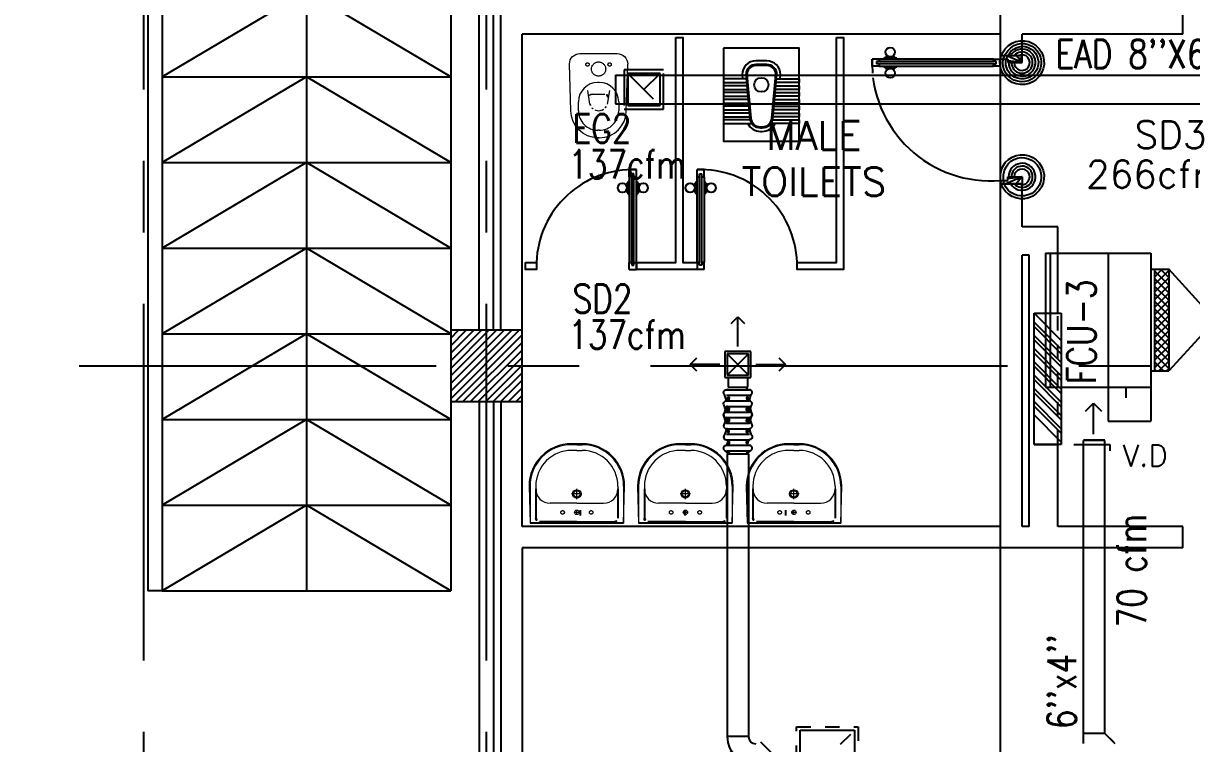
# Model space of a CAD drawing. Extents: x 417866230.2 to 417866327.8, y 43498045.5 to 43498135.4.
# Drawn here: x 417866238.55 to 417866246.73, y 43498067.66 to 43498072.7 of the extents above; entities that cross this region are included whole.
import ezdxf
from ezdxf.enums import TextEntityAlignment as Align

# ---------------------------------------------------------------- set-up
doc = ezdxf.new("R2010")
doc.units = 0
doc.header["$MEASUREMENT"] = 0
for name, pattern in [('CENTERX2', [4, 2.5, -0.5, 0.5, -0.5]), ('DASHED', [0.75, 0.5, -0.25]), ('HIDDEN', [0.375, 0.25, -0.125]), ('HIDDEN2', [0.1875, 0.125, -0.0625])]:
    doc.linetypes.add(name, pattern=pattern)
doc.layers.get('0').update_dxf_attribs({"linetype": 'CONTINUOUS'})
for name, color, linetype in [('A-JEERI', 9, 'CONTINUOUS'), ('AXES', 11, 'CENTERX2'), ('COL', 9, 'CONTINUOUS'), ('DOOR', 9, 'CONTINUOUS'), ('DUCT', 6, 'CONTINUOUS'), ('EXDUCT', 10, 'CONTINUOUS'), ('FCU', 6, 'CONTINUOUS'), ('FHC', 9, 'CONTINUOUS'), ('FIX', 9, 'CONTINUOUS'), ('Handrail', 9, 'CONTINUOUS'), ('HAT', 12, 'CONTINUOUS'), ('INSUL', 9, 'CONTINUOUS'), ('M-AC-FLEX', 3, 'CONTINUOUS'), ('M-EGU.', 2, 'CONTINUOUS'), ('PART', 9, 'CONTINUOUS'), ('Ramb', 9, 'CONTINUOUS'), ('RM-NAME', 9, 'CONTINUOUS'), ('SCD', 2, 'CONTINUOUS'), ('WALL', 4, 'CONTINUOUS')]:
    doc.layers.add(name, color=color, linetype=linetype)
doc.styles.add('ROMANS', font='ROMANS.shx', dxfattribs={"width": 0.6})

# ---------------------------------------------------------------- blocks, each defined once
blk = doc.blocks.new('RM1')
at = {"layer": 'RM-NAME', "style": 'ROMANS'}
for tag, p in [('ROOMNAME1', (0, 323.8095238059759)), ('ROOMNAME2', (0, 0))]:
    blk.add_attdef(tag, text='', height=200, dxfattribs=at).set_placement(p, align=Align.MIDDLE)
blk = doc.blocks.new('WC')
at = {"layer": 'FIX', "lineweight": 20}
for p, q in [((474.9999999413267, 140.8204326525447), (537.9999999286374, 140.8204326525447)), ((338.9999999767169, 4.820432680950034), (338.9999999767169, -4.817951826087665)), ((394.8190632528858, 75.68691823486006), (490.3663137183757, 60.12952448159922)), ((533.686589507095, 24.24526864886866), (539.5413532510865, 0.001240431301994249)), ((539.5413532510865, 0.001240431301994249), (533.686589507095, -24.24278778629377)), ((673.9999998932471, 4.820432681706734), (673.9999998932471, -4.817951825360069)), ((490.3663137183757, -60.12704361174838), (394.8190632528858, -75.6844373869535)), ((537.9999999286374, -140.8179517899407), (474.9999999413267, -140.8179517899407)), ((213.1572988978005, -203.8179517742828), (210.0000000034925, -203.8179517742828))]:
    blk.add_line(p, q, dxfattribs=at)
at = {"layer": 'FIX', "linetype": 'Continuous', "lineweight": 20}
blk.add_line((420.1086438769707, -47.34975640615448), (420.4314501879271, 44.6286713128502), dxfattribs=at)
at = {"layer": 'FIX', "lineweight": 20}
for points in [[(210.0000000031432, -203.8179517742828, -0.4142135623720295), (137.0000000270666, -130.8179517899407), (137.0000000270666, 0.001240427664015442), (137.0000000270666, 130.8204326531268, -0.4142135623805538), (210.0000000088476, 203.8204326368577)], [(726.999999880034, -4.820432680658996), (726.999999880034, 4.817951825360069, 0.414213562373095), (537.9999999286374, 193.8179517767567), (210.0000000029104, 203.8179517742537)], [(726.999999880034, 4.820432680658996), (726.999999880034, -4.817951825360069, -0.414213562373095), (537.9999999286374, -193.8179517767567), (210.0000000029104, -203.8179517742537)]]:
    blk.add_lwpolyline(points, format="xyb", dxfattribs=at)
at = {"layer": 'FIX', "linetype": 'HIDDEN', "lineweight": 20, "ltscale": 0.05}
for centre in [(213.1572988978005, 77.50124041197705), (213.1572988978005, -77.49875954940217)]:
    blk.add_circle(centre, 11.63803426258817, dxfattribs=at)
at = {"layer": 'FIX', "linetype": 'HIDDEN2', "lineweight": 20, "ltscale": 0.3}
blk.add_circle((245, 0), 49.81065704648448, dxfattribs=at)
at = {"layer": 'FIX', "lineweight": 20}
for centre, radius, start, end in [((474.9999999444699, 4.820432684820844), 135.999999967722, 90.00000000333506, 180.0000000016675), ((537.9999999254942, 4.820432684820844), 135.999999967722, 359.9999999983325, 90), ((464.3609761304106, -17.61048578153714), 81.97430560104621, 51.07583289591406, 71.50404722140216), ((473.0448338629212, -6.857746605353896), 68.15291692588886, 27.15318190886178, 51.07583290867439), ((474.9999999413267, -4.817951825360069), 135.9999999645952, 180, 270), ((464.360976150725, 17.61296664757538), 81.97430559098913, 288.495952764492, 308.9241670913256), ((473.0448338628048, 6.860227468045196), 68.15291692606822, 308.9241670913256, 332.8468180911382), ((537.9999999286374, -4.817951825360069), 135.9999999645952, 270, 0)]:
    blk.add_arc(centre, radius, start, end, dxfattribs=at)
at = {"layer": 'FIX', "linetype": 'Continuous', "lineweight": 20}
for centre, start, end in [((442.6786698182113, 45.53535193303833), 88.38785175708362, 182.3337855616429), ((442.355863507255, -45.58543171666679), 177.6662144383571, 271.6121482429164)]:
    blk.add_arc(centre, 22.26568775101992, start, end, dxfattribs=at)
blk = doc.blocks.new('*X73')
at = {"color": 0}
for p, q in [((24139.22208648513, 17881.32707298418), (24618.89501350094, 18361)), ((24139.22208648512, 17934.36008157317), (24565.86200491195, 18361)), ((24139.22208648512, 17987.39309016216), (24512.82899632296, 18361)), ((24139.22208648512, 18040.42609875114), (24459.79598773397, 18361)), ((24139.22208648511, 18093.45910734013), (24406.76297914498, 18361)), ((24139.22208648511, 18146.49211592912), (24353.72997055599, 18361)), ((24139.22208648511, 18199.52512451811), (24300.696961967, 18361)), ((24139.2220864851, 18252.5581331071), (24247.66395337801, 18361)), ((24139.2220864851, 18305.59114169608), (24194.63094478902, 18361)), ((24139.2220864851, 18358.62415028507), (24141.59793620003, 18361)), ((24171.92802208994, 17861), (24639.22208648504, 18328.29406439511)), ((24224.96103067893, 17861), (24639.22208648505, 18275.26105580612)), ((24277.99403926792, 17861), (24639.22208648505, 18222.22804721713)), ((24331.02704785691, 17861), (24639.22208648505, 18169.19503862814)), ((24384.0600564459, 17861), (24639.22208648506, 18116.16203003916)), ((24437.09306503489, 17861), (24639.22208648506, 18063.12902145017)), ((24490.12607362388, 17861), (24639.22208648506, 18010.09601286118)), ((24543.15908221287, 17861), (24639.22208648506, 17957.06300427219)), ((24596.19209080187, 17861), (24639.22208648507, 17904.0299956832))]:
    blk.add_line(p, q, dxfattribs=at)
blk = doc.blocks.new('AWC')
at = {"layer": 'FIX'}
for p, q in [((-725.6162790697417, 265.0000000000073), (-725.6162790697999, 66.17747778995545)), ((-700.0348837209167, 265.0000000000073), (-725.6162790697417, 265.0000000000073)), ((-700.0348837209167, 78.84546295033942), (-700.0348837209167, 265.0000000000073)), ((-677.6511627907166, 265.0000000000073), (-677.6511627907748, 82.06859082038864)), ((-652.0697674418334, 265.0000000000073), (-677.6511627907166, 265.0000000000073)), ((-652.0697674418334, 84.40181409872457), (-652.0697674418334, 265.0000000000073)), ((-629.6860465116333, 265.0000000000073), (-629.6860465116915, 86.44338446726397)), ((-604.1046511628083, 265.0000000000073), (-629.6860465116333, 265.0000000000073)), ((-604.1046511628083, 88.77660774560718), (-604.1046511628083, 265.0000000000073)), ((-581.72093023255, 265.0000000000073), (-581.72093023255, 90.81817811416113)), ((-556.139534883725, 265.0000000000073), (-581.72093023255, 265.0000000000073)), ((-556.139534883725, 93.1514013925007), (-556.139534883725, 265.0000000000073)), ((-533.7558139534667, 265.0000000000073), (-533.7558139535249, 95.19297176103646)), ((-508.1744186046417, 265.0000000000073), (-533.7558139534667, 265.0000000000073)), ((-508.1744186046417, 97.52619503938331), (-508.1744186046417, 265.0000000000073)), ((-485.7906976743834, 265.0000000000073), (-485.7906976743834, 99.56776540792998)), ((-460.2093023255584, 265.0000000000073), (-485.7906976743834, 265.0000000000073)), ((-460.2093023255002, 101.9009886862732), (-460.2093023255584, 265.0000000000073)), ((-437.8255813953583, 265.0000000000073), (-437.8255813953583, 103.9425590548126)), ((-412.2441860465333, 265.0000000000073), (-437.8255813953583, 265.0000000000073)), ((-412.2441860465915, 106.2757823331449), (-412.2441860465333, 265.0000000000073)), ((-381.765760192473, 108.707252274733), (-686.9633063786896, 81.21925051293147)), ((-384.0083392582019, 133.6064658995456), (-412.2441860465915, 131.0633687614354)), ((-824.7441860465333, 7.275957614183426e-12), (-824.7441860465333, 7.275957614183426e-12)), ((-780.1509966102894, 6.529275043420057), (-780.1509966102312, -6.529275043583766)), ((-755.1509966102894, 6.529275043532834), (-755.1509966102312, -6.529275043470989)), ((-748.1509966102894, 6.529275043532834), (-748.1509966102312, -6.529275043478265)), ((-311.6055928989663, -38.72093023254638), (-311.6055928989081, 38.7074355147015)), ((-286.6055928989663, -38.72093023256457), (-286.6055928989081, 38.70743551468331)), ((-725.6162790697417, -265), (-725.6162790697999, -66.17747778990815)), ((-700.0348837209167, -78.8454629503176), (-700.0348837209167, -265)), ((-686.9633063786314, -81.21925051292419), (-381.6055928989663, -108.7209302325464)), ((-677.6511627907166, -265), (-677.6511627907166, -82.06859082037045)), ((-652.0697674418916, -84.40181409872093), (-652.0697674418334, -265)), ((-629.6860465116333, -265), (-629.6860465116915, -86.44338446726397)), ((-604.1046511628083, -88.7766077455999), (-604.1046511628083, -265)), ((-581.72093023255, -265), (-581.72093023255, -90.8181781141393)), ((-556.1395348836668, -93.1514013924716), (-556.139534883725, -265)), ((-533.7558139534667, -265), (-533.7558139534667, -95.19297176102191)), ((-508.1744186046417, -97.52619503936148), (-508.1744186046417, -265)), ((-485.7906976743834, -265), (-485.7906976743834, -99.56776540791543)), ((-460.2093023255584, -101.9009886862514), (-460.2093023255584, -265)), ((-437.8255813953583, -265), (-437.8255813953583, -103.9425590547944)), ((-412.2441860464751, -106.275782333134), (-412.2441860465333, -265)), ((-412.2441860464169, -131.0626905817626), (-383.8481114860042, -133.62014930437)), ((-700.0348837209167, -265), (-725.6162790697417, -265)), ((-652.0697674418334, -265), (-677.6511627907166, -265)), ((-604.1046511628083, -265), (-629.6860465116333, -265)), ((-556.139534883725, -265), (-581.72093023255, -265)), ((-508.1744186046417, -265), (-533.7558139534667, -265)), ((-460.2093023255584, -265), (-485.7906976743834, -265)), ((-412.2441860465333, -265), (-437.8255813953583, -265))]:
    blk.add_line(p, q, dxfattribs=at)
at = {"layer": 'FIX', "color": 32}
for p, q in [((-381.1378380540991, 101.7354724597863), (-686.3353842403158, 74.24747069798468)), ((-318.6055928989663, -38.72093023254274), (-318.6055928989081, 38.70743551470514)), ((-686.3354011742631, -74.247469172813), (-380.977687694598, -101.7491488924352))]:
    blk.add_line(p, q, dxfattribs=at)
at = {"layer": 'FIX'}
blk.add_lwpolyline([(-198, 265.0000000000073), (-848, 265.0000000000073), (-848, -264.9999999999964), (-198, -264.9999999999927)], close=True, dxfattribs=at)
at = {"layer": 'FIX', "color": 32}
blk.add_circle((-453.8139534883667, 7.275957614183426e-12), 50, dxfattribs=at)
at = {"layer": 'FIX'}
for centre, radius, start, end in [((-680.1509966102894, 6.529275043532834), 100, 117.0425985800517, 180), ((-381.6055928989081, 38.7074355147015), 95, 0, 90.13109882868848), ((-381.6055928989081, 38.7074355147015), 70, 0, 90.13109882868848), ((-680.1509966102894, 6.529275043532834), 75, 95.21140401905954, 180), ((-680.1509966102312, -6.529275043525558), 100, 180, 242.9574014199484), ((-680.1509966102312, -6.529275043525558), 75, 180, 264.7885959809404), ((-381.6055928989663, -38.72093023254638), 95, 270, 0), ((-381.6055928989663, -38.72093023254638), 70, 270, 0)]:
    blk.add_arc(centre, radius, start, end, dxfattribs=at)
at = {"layer": 'FIX', "color": 32}
for centre, radius, start, end in [((-381.6055928989081, 38.7074355147015), 63, 0, 90.13109882868848), ((-680.1509966102894, 6.529275043532834), 68, 95.21140401905954, 180), ((-680.1509966102312, -6.529275043525558), 68, 180, 264.7885959809404), ((-381.6055928989663, -38.72093023254638), 63, 270, 0)]:
    blk.add_arc(centre, radius, start, end, dxfattribs=at)
blk = doc.blocks.new('COL50')
at = {"layer": 'COL'}
blk.add_lwpolyline([(-249.9999999999709, 250), (-249.9999999999418, -250), (250, -250), (249.9999999999709, 250)], close=True, dxfattribs=at)
blk = doc.blocks.new('LAV-003')
at = {"layer": 'FIX', "linetype": 'ByBlock'}
blk.add_line((-327.5, -25), (327.5, -25), dxfattribs=at)
at = {"layer": 'FIX', "linetype": 'Continuous', "lineweight": 20}
for p, q in [((-327.5, -285), (-327.5, -25)), ((327.5, -285), (327.5, -25)), ((0, -165), (-187.4999999999418, -165)), ((0, -165), (187.4999999999418, -165)), ((-287.5, -284.9999999999854), (-287.4999999999418, -264.9999999998545)), ((287.5, -284.9999999999854), (287.4999999999418, -264.9999999998545)), ((0, -535), (-37.5, -535)), ((0, -535), (37.5, -535)), ((0, -575), (-37.5, -575)), ((0, -575), (37.5, -575))]:
    blk.add_line(p, q, dxfattribs=at)
at = {"layer": 'FIX', "linetype": 'ByBlock', "ltscale": 0.3}
for p, q in [((-287.4999999999418, -264.999999999709), (-287.499999999709, -59.99999999749707)), ((-5.820766091346741e-11, -34.99999999755528), (-262.499999999709, -34.99999999752617)), ((5.820766091346741e-11, -34.99999999755528), (262.499999999709, -34.99999999752617)), ((287.4999999999418, -264.999999999709), (287.499999999709, -59.99999999749707))]:
    blk.add_line(p, q, dxfattribs=at)
at = {"layer": 'FIX', "lineweight": 20}
for p, q in [((-15.61226091062417, -100.9398738824166), (15.48742383631179, -100.9398738824166)), ((-2.491287887096405e-08, -85.39003150164353), (-2.491287887096405e-08, -116.4897162631896))]:
    blk.add_line(p, q, dxfattribs=at)
at = {"layer": 'FIX', "linetype": 'DASHED', "lineweight": 20, "ltscale": 0.04}
for p, q in [((-35.66062099515693, -230.4694115376333), (36.59944407042349, -230.4694115376333)), ((0, -193.8699674672098), (0, -266.1300325327902))]:
    blk.add_line(p, q, dxfattribs=at)
at = {"layer": 'FIX', "linetype": 'Continuous', "lineweight": 20}
blk.add_lwpolyline([(294.805849117809, -25.00000000005821), (-5.820766091346741e-11, -25), (-327.5, -25), (-334.5, -284.9999999999854, 0.414213562373095), (-37.5, -582), (0, -581.9999999982538), (37.5, -582, 0.414213562373095), (334.5, -285), (327.5, -25), (5.820766091346741e-11, -25)], format="xyb", dxfattribs=at)
at = {"layer": 'FIX', "linetype": 'HIDDEN', "lineweight": 20, "ltscale": 0.05}
for centre in [(-100, -100.9398738824166), (99.99999997508712, -100.9398738824166)]:
    blk.add_circle(centre, 12.43987389819046, dxfattribs=at)
at = {"layer": 'FIX', "lineweight": 20}
for centre, radius in [((-2.491287887096405e-08, -100.9398738824166), 15.54984237273808), ((0.4694115376332775, -230), 29.5), ((0.4694115376332775, -230), 22.5)]:
    blk.add_circle(centre, radius, dxfattribs=at)
at = {"layer": 'FIX', "linetype": 'ByBlock', "ltscale": 0.3}
for centre, start, end in [((-262.499999999709, -59.99999999752617), 90, 180), ((262.499999999709, -59.99999999752617), 0, 90)]:
    blk.add_arc(centre, 25, start, end, dxfattribs=at)
at = {"layer": 'FIX', "linetype": 'Continuous', "lineweight": 20}
for centre, radius, start, end in [((-187.4999999999418, -265), 100, 90, 180), ((187.4999999999418, -265), 100, 0, 90), ((-37.5, -285), 290, 180, 270), ((-37.5, -285), 250, 180, 270), ((37.5, -285), 290, 270, 0), ((37.5, -285), 250, 270, 0)]:
    blk.add_arc(centre, radius, start, end, dxfattribs=at)
blk = doc.blocks.new('DOOR90')
at = {"layer": 'DOOR', "color": 7, "linetype": 'ByBlock'}
for p, q in [((-150, 0), (0, 0)), ((-150, 0), (-150, -25)), ((0, -50), (-113.7099299924448, 0)), ((0, -50), (-40.1457343158545, 0)), ((0, -50), (0, 0)), ((-1000, -25), (-1050, -25)), ((-1050, -75), (-1050, -25)), ((-1050, -25), (-1050, -75)), ((-1000, -75), (-1050, -74.99999999947613)), ((-1000, -41.9999999999709), (-1020, -41.9999999999709)), ((-1020, -42), (-1020, -58)), ((-1000, -58), (-1020, -58)), ((-1000, -25), (-1000, -41.9999999999709)), ((-1000, -58), (-1000, -75)), ((-877.6424572214019, -17.79999999995925), (-967.6424572214019, -17.79999999995925)), ((-967.6424572214019, -25), (-967.6424572214019, -17.79999999995925)), ((-967.6424572214019, -75), (-967.6424572214019, -82.20000000004075)), ((-955.0424572214251, -8.799999999959255), (-890.2424572213786, -8.799999999959255)), ((-955.0424572214251, -17.79999999995925), (-955.0424572214251, -8.799999999959255)), ((-955.0424572214251, -17.79999999995925), (-890.2424572213786, -17.79999999995925)), ((-890.2424572213786, -17.79999999995925), (-890.2424572213786, -8.799999999959255)), ((-877.6424572214019, -25), (-877.6424572214019, -17.79999999995925)), ((-877.6424572214019, -75), (-877.6424572214019, -82.20000000004075)), ((-200, -25), (-150, -25)), ((-200, -42), (-200, -25)), ((-180, -42), (-200, -42)), ((-200, -58), (-180, -58)), ((-200, -75), (-200, -58)), ((-150, -75), (-200, -75)), ((-180, -58), (-180, -42)), ((-150, -25), (-100, -25)), ((-150, -75), (-150, -25)), ((-100, -25), (-100, -50)), ((0, -50), (-100, -36.64271395650576)), ((-100, -50), (0, -50)), ((-877.6424572214019, -82.20000000004075), (-967.6424572214019, -82.20000000004075)), ((-955.0424572214251, -82.20000000004075), (-890.2424572213786, -82.20000000004075)), ((-955.0424572214251, -82.20000000004075), (-955.0424572214251, -91.20000000004075)), ((-955.0424572214251, -91.20000000004075), (-890.2424572213786, -91.20000000004075)), ((-890.2424572213786, -82.20000000004075), (-890.2424572213786, -91.20000000004075)), ((-150, -875), (-100, -875)), ((-150, -900), (-150, -875)), ((0, -850), (-113.7099299924448, -900)), ((-100, -875), (-100, -850)), ((0, -850), (-100, -863.3572860434942)), ((-100, -850), (0, -850)), ((0, -850), (-40.1457343158545, -900)), ((0, -850), (0, -900)), ((-150, -900), (0, -900)), ((0, -900), (-150, -900))]:
    blk.add_line(p, q, dxfattribs=at)
at = {"layer": 'DOOR', "linetype": 'ByBlock'}
for p, q in [((-200, -25), (-1000, -25)), ((-200, -42), (-1000, -41.9999999999709)), ((-200, -58), (-1000, -58)), ((-1000, -75), (-200, -75))]:
    blk.add_line(p, q, dxfattribs=at)
at = {"layer": 'DOOR', "color": 7, "linetype": 'ByBlock'}
for centre in [(-922.6424572214019, 23.53094421501737), (-922.6424572214019, -123.5309442149592)]:
    blk.add_circle(centre, 32.39999999998526, dxfattribs=at)
for centre, radius, start, end in [((0, -50), 154.4019578127773, 161.1052885482714, 166.2857707768669), ((0, -50), 94.40195781277725, 148.0181880328085, 180), ((0, -50), 134.4019578127773, 158.159849394549, 169.2800236450682), ((0, -50), 114.4019578127773, 154.0838418822192, 167.37742587102), ((0, -50), 74.40195781277725, 137.7764264185456, 180), ((0, -50), 54.40195781277725, 113.2073828924446, 180), ((0, -50), 34.40195781277725, 90, 180), ((0, -50), 14.40195781277725, 90, 180), ((0, -850), 154.4019578127773, 193.7142292231331, 198.8947114517286), ((0, -850), 134.4019578127773, 190.7199763549318, 201.840150605451), ((0, -850), 94.40195781277725, 180, 211.9818119671915), ((0, -850), 74.40195781277725, 180, 222.2235735814543), ((0, -850), 54.40195781277725, 180, 246.7926171075554), ((0, -850), 34.40195781277725, 180, 270), ((0, -850), 14.40195781277725, 180, 270)]:
    blk.add_arc(centre, radius, start, end, dxfattribs=at)
at = {"layer": 'DOOR', "linetype": 'HIDDEN', "ltscale": 0.5}
blk.add_arc((-222.2222222220153, -49.99999999976717), 828.155208510499, 178.270116378131, 275.0030377036063, dxfattribs=at)
blk = doc.blocks.new('15RCD')
at = {"layer": 'M-EGU.', "linetype": 'HIDDEN'}
for p, q in [((-215.5, -215.5), (-215.5, 215.5)), ((-215.5, 215.5), (215.5, 215.5)), ((-190.5, -190.5), (190.5, 190.5)), ((215.5, 215.5), (215.5, -215.5)), ((215.5, -215.5), (-215.5, -215.5))]:
    blk.add_line(p, q, dxfattribs=at)
at = {"layer": 'M-EGU.'}
for p, q in [((-190.5, -190.5), (-190.5, 190.5)), ((-190.5, 190.5), (190.5, 190.5)), ((190.5, 190.5), (190.5, -190.5)), ((-468.7281883955002, 110.085429020226), (-362.6621712446213, 4.019411846995354)), ((-717.6654456853867, 4.019411846995354), (-880.3680452108383, 4.019411846995354)), ((-362.6621712446213, 4.019411846995354), (-598.2370687127113, 4.019411846995354)), ((-362.6621712446213, 4.019411846995354), (-468.7281883955002, -102.0466053336859)), ((190.5, -190.5), (-190.5, -190.5))]:
    blk.add_line(p, q, dxfattribs=at)
blk.add_lwpolyline([(-717.6654456853867, 4.019411846995354, -0.1324001419046424), (-700.9525933265686, 28.1516630128026, -0.15664048728736), (-677.8559874296188, 37.67430285364389, -0.7366118572675341), (-658.9274293780327, -9.531996622681618, 0.7742319307937748), (-638.0465269684792, -55.15178421139717, 0.2033489946306821), (-606.4340447187424, -34.56012412905693, 0.1938082075567039), (-598.2370687127113, 4.019411846995354)], format="xyb", dxfattribs=at)
blk = doc.blocks.new('*X118')
at = {"color": 0}
for p, q in [((23911.7016311791, -1650.208508714593), (23965.97302511345, -1595.937114780238)), ((23911.7016311791, -1597.1755001256), (23912.94001652446, -1595.937114780238)), ((23919.00603370244, -1695.937114780238), (24019.00603370244, -1595.937114780238)), ((24022.83373074547, -1695.937114780238), (23922.83373074547, -1595.937114780238)), ((23972.03904229144, -1695.937114780238), (24072.03904229143, -1595.937114780238)), ((24075.86673933447, -1695.937114780238), (23975.86673933446, -1595.937114780238)), ((24025.07205088043, -1695.937114780238), (24125.07205088042, -1595.937114780238)), ((24128.89974792346, -1695.937114780238), (24028.89974792345, -1595.937114780238)), ((24078.10505946942, -1695.937114780238), (24178.10505946941, -1595.937114780238)), ((24181.93275651245, -1695.937114780238), (24081.93275651244, -1595.937114780238)), ((24131.13806805841, -1695.937114780238), (24231.13806805841, -1595.937114780238)), ((24234.96576510144, -1695.937114780238), (24134.96576510143, -1595.937114780238)), ((24184.1710766474, -1695.937114780238), (24284.1710766474, -1595.937114780238)), ((24287.99877369043, -1695.937114780238), (24187.99877369043, -1595.937114780238)), ((24237.20408523639, -1695.937114780238), (24337.20408523639, -1595.937114780238)), ((24341.03178227942, -1695.937114780238), (24241.03178227942, -1595.937114780238)), ((24290.23709382538, -1695.937114780238), (24390.23709382538, -1595.937114780238)), ((24394.06479086841, -1695.937114780238), (24294.06479086841, -1595.937114780238)), ((24343.27010241437, -1695.937114780238), (24443.27010241437, -1595.937114780238)), ((24447.0977994574, -1695.937114780238), (24347.0977994574, -1595.937114780238)), ((24396.30311100336, -1695.937114780238), (24496.30311100336, -1595.937114780238)), ((24500.13080804639, -1695.937114780238), (24400.13080804639, -1595.937114780238)), ((24449.33611959235, -1695.937114780238), (24549.33611959235, -1595.937114780238)), ((24553.16381663538, -1695.937114780238), (24453.16381663538, -1595.937114780238)), ((24502.36912818134, -1695.937114780238), (24602.36912818134, -1595.937114780238)), ((24606.19682522438, -1695.937114780238), (24506.19682522438, -1595.937114780238)), ((24555.40213677034, -1695.937114780238), (24623.7016311791, -1627.637620371471)), ((24623.7016311791, -1660.408912145975), (24559.22983381337, -1595.937114780238)), ((24623.7016311791, -1607.375903556984), (24612.26284240236, -1595.937114780238)), ((23969.80072215648, -1695.937114780238), (23911.7016311791, -1637.838023802854)), ((23916.76771356749, -1695.937114780238), (23911.7016311791, -1690.871032391843)), ((24608.43514535933, -1695.937114780238), (24623.7016311791, -1680.670628960463))]:
    blk.add_line(p, q, dxfattribs=at)
blk = doc.blocks.new('WAP12')
at = {"color": 6}
for p, q in [((-558.8321195244789, 528.5100746229291), (381.1678804755211, 528.5100746229291)), ((-558.8321195244789, 528.5100746229291), (-558.8321195244789, -208.4899253770709)), ((381.1678804755211, 528.5100746229291), (381.1678804755211, -208.4899253770709)), ((-558.8321195244789, 91.5100746229291), (381.1678804755211, 91.5100746229291)), ((-558.8321195244789, -208.4899253770709), (381.1678804755211, -208.4899253770709))]:
    blk.add_line(p, q, dxfattribs=at)
at = {"color": 3}
for p, q in [((-558.8321195244789, 496.5100746229291), (381.1678804755211, 496.5100746229291)), ((381.1678804755211, 91.5100746229291), (619.1678804755211, 91.5100746229291)), ((619.1678804755211, 91.5100746229291), (619.1678804755211, -208.4899253770709)), ((381.1678804755211, -33.50728759169579), (454.5168094038963, -33.50728759169579)), ((-444.8321195244789, -208.4899253770709), (-444.8321195244789, -333.4899253770709)), ((-444.8321195244789, -233.4899253770709), (267.1678804755211, -233.4899253770709)), ((267.1678804755211, -208.4899253770709), (267.1678804755211, -333.4899253770709)), ((381.1678804755211, -208.4899253770709), (619.1678804755211, -208.4899253770709)), ((-444.8321195244789, -333.4899253770709), (267.1678804755211, -333.4899253770709))]:
    blk.add_line(p, q, dxfattribs=at)
at = {"color": 11}
blk.add_blockref('*X118', (-24356.53375071287, 1362.44718940556), dxfattribs=at)

msp = doc.modelspace()

# ---------------------------------------------------------------- hatches: boundary and pattern name
at = {"layer": 'FHC', "linetype": 'ByBlock', "ltscale": 0.3}
h = msp.add_hatch(dxfattribs=at)
h.set_pattern_fill('ANSI32', color=256, scale=175, angle=-90.00000000000001, style=0)
h.set_pattern_definition([(315, (417866214.5808582, 43498302.86687034), (0.04640388201837189, 0.04640388201837187), []), (315, (417866214.5808582, 43498302.83593442), (0.04640388201837189, 0.04640388201837187), [])])
h.paths.add_polyline_path([(417866245.6318632, 43498069.75069056), (417866245.8218632, 43498069.75069056), (417866245.8218632, 43498070.67069055), (417866245.6318632, 43498070.67069055)])
h.paths.add_polyline_path([(417866245.2107396, 43498070.88329916), (417866245.6315728, 43498070.88329916), (417866245.6315728, 43498070.62079917), (417866245.2107396, 43498070.62079917)], flags=9)

# ---------------------------------------------------------------- linework, layer by layer
at = {"layer": 'AXES'}
for p, q in [((417866239.3968632, 43498056.23778734), (417866239.3968632, 43498134.71525928)), ((417866241.7968633, 43498056.23778734), (417866241.7968633, 43498134.71525928)), ((417866245.3968632, 43498063.10208099), (417866245.3968632, 43498121.92208099)), ((417866230.9454184, 43498070.30208098), (417866300.0368633, 43498070.30208098))]:
    msp.add_line(p, q, dxfattribs=at)
at = {"layer": 'DOOR', "linetype": 'ByBlock'}
for p, q in [((417866242.7968626, 43498071.62708114), (417866242.7968626, 43498071.67708115)), ((417866242.7968626, 43498071.67708115), (417866242.8468626, 43498071.67708115)), ((417866242.8468626, 43498071.67708115), (417866242.7968626, 43498071.67708115)), ((417866242.7968626, 43498071.62708114), (417866242.7968626, 43498071.02708114)), ((417866242.8138626, 43498071.62708114), (417866242.7968626, 43498071.62708114)), ((417866242.8138626, 43498071.62708114), (417866242.8138626, 43498071.64708114)), ((417866242.8298626, 43498071.64708114), (417866242.8138626, 43498071.64708114)), ((417866242.8138626, 43498071.02708114), (417866242.8138626, 43498071.62708114)), ((417866242.8298626, 43498071.62708114), (417866242.8298626, 43498071.64708114)), ((417866242.8298626, 43498071.02708114), (417866242.8298626, 43498071.62708114)), ((417866242.8468626, 43498071.62708114), (417866242.8298626, 43498071.62708114)), ((417866242.8468626, 43498071.62708114), (417866242.8468626, 43498071.67708115)), ((417866242.8468626, 43498071.02708114), (417866242.8468626, 43498071.62708114)), ((417866243.2718629, 43498071.62708114), (417866243.2718629, 43498071.67708115)), ((417866243.3218629, 43498071.67708115), (417866243.2718629, 43498071.67708115)), ((417866243.2718629, 43498071.67708115), (417866243.3218629, 43498071.67708115)), ((417866243.2718629, 43498071.02708114), (417866243.2718629, 43498071.62708114)), ((417866243.2718629, 43498071.62708114), (417866243.2888629, 43498071.62708114)), ((417866243.2888629, 43498071.62708114), (417866243.2888629, 43498071.64708114)), ((417866243.2888629, 43498071.64708114), (417866243.3048629, 43498071.64708114)), ((417866243.2888629, 43498071.02708114), (417866243.2888629, 43498071.62708114)), ((417866243.3048629, 43498071.62708114), (417866243.3048629, 43498071.64708114)), ((417866243.3048629, 43498071.02708114), (417866243.3048629, 43498071.62708114)), ((417866243.3048629, 43498071.62708114), (417866243.3218629, 43498071.62708114)), ((417866243.3218629, 43498071.62708114), (417866243.3218629, 43498071.67708115)), ((417866243.3218629, 43498071.62708114), (417866243.3218629, 43498071.02708114)), ((417866242.7806626, 43498071.5821236), (417866242.7806626, 43498071.5173236)), ((417866242.7896626, 43498071.5821236), (417866242.7806626, 43498071.5821236)), ((417866242.7896626, 43498071.5047236), (417866242.7896626, 43498071.5947236)), ((417866242.7968626, 43498071.5947236), (417866242.7896626, 43498071.5947236)), ((417866242.7896626, 43498071.5821236), (417866242.7896626, 43498071.5173236)), ((417866242.8468626, 43498071.5947236), (417866242.8540626, 43498071.5947236)), ((417866242.8540626, 43498071.5047236), (417866242.8540626, 43498071.5947236)), ((417866242.8540626, 43498071.5821236), (417866242.8540626, 43498071.5173236)), ((417866242.8540626, 43498071.5821236), (417866242.8630626, 43498071.5821236)), ((417866242.8630626, 43498071.5821236), (417866242.8630626, 43498071.5173236)), ((417866243.2556629, 43498071.5821236), (417866243.2556629, 43498071.5173236)), ((417866243.2646629, 43498071.5821236), (417866243.2556629, 43498071.5821236)), ((417866243.2646629, 43498071.5047236), (417866243.2646629, 43498071.5947236)), ((417866243.2718629, 43498071.5947236), (417866243.2646629, 43498071.5947236)), ((417866243.2646629, 43498071.5821236), (417866243.2646629, 43498071.5173236)), ((417866243.3218629, 43498071.5947236), (417866243.3290629, 43498071.5947236)), ((417866243.3290629, 43498071.5047236), (417866243.3290629, 43498071.5947236)), ((417866243.3290629, 43498071.5821236), (417866243.3290629, 43498071.5173236)), ((417866243.3290629, 43498071.5821236), (417866243.3380629, 43498071.5821236)), ((417866243.3380629, 43498071.5821236), (417866243.3380629, 43498071.5173236)), ((417866242.7896626, 43498071.5173236), (417866242.7806626, 43498071.5173236)), ((417866242.7968626, 43498071.5047236), (417866242.7896626, 43498071.5047236)), ((417866242.8468626, 43498071.5047236), (417866242.8540626, 43498071.5047236)), ((417866242.8540626, 43498071.5173236), (417866242.8630626, 43498071.5173236)), ((417866243.2646629, 43498071.5173236), (417866243.2556629, 43498071.5173236)), ((417866243.2718629, 43498071.5047236), (417866243.2646629, 43498071.5047236)), ((417866243.3218629, 43498071.5047236), (417866243.3290629, 43498071.5047236)), ((417866243.3290629, 43498071.5173236), (417866243.3380629, 43498071.5173236)), ((417866242.7968626, 43498070.97708114), (417866242.7968626, 43498071.02708114)), ((417866242.7968626, 43498071.02708114), (417866242.8138626, 43498071.02708114)), ((417866242.7968626, 43498070.97708114), (417866242.8468626, 43498070.97708114)), ((417866242.8138626, 43498071.02708114), (417866242.8138626, 43498071.00708114)), ((417866242.8138626, 43498071.00708114), (417866242.8298626, 43498071.00708114)), ((417866242.8298626, 43498071.00708114), (417866242.8298626, 43498071.02708114)), ((417866242.8298626, 43498071.02708114), (417866242.8468626, 43498071.02708114)), ((417866242.8468626, 43498071.02708114), (417866242.8468626, 43498070.97708114)), ((417866243.2718629, 43498071.02708114), (417866243.2718629, 43498070.97708114)), ((417866243.2888629, 43498071.02708114), (417866243.2718629, 43498071.02708114)), ((417866243.3218629, 43498070.97708114), (417866243.2718629, 43498070.97708114)), ((417866243.2888629, 43498071.00708114), (417866243.2888629, 43498071.02708114)), ((417866243.3048629, 43498071.00708114), (417866243.2888629, 43498071.00708114)), ((417866243.3048629, 43498071.02708114), (417866243.3048629, 43498071.00708114)), ((417866243.3218629, 43498071.02708114), (417866243.3048629, 43498071.02708114)), ((417866243.3218629, 43498070.97708114), (417866243.3218629, 43498071.02708114))]:
    msp.add_line(p, q, dxfattribs=at)
for centre in [(417866242.7483317, 43498071.5497236), (417866242.8953936, 43498071.5497236), (417866243.223332, 43498071.5497236), (417866243.3703939, 43498071.5497236)]:
    msp.add_circle(centre, 0.03239999999998526, dxfattribs=at)
at = {"layer": 'DOOR', "linetype": 'HIDDEN', "ltscale": 0.5}
for centre, start, end in [((417866242.8218626, 43498071.00208114), 87.87890360281395, 177.8789036028448), ((417866243.296863, 43498071.00208114), 2.121096397155197, 92.12109639718605)]:
    msp.add_arc(centre, 0.6754628043053148, start, end, dxfattribs=at)
at = {"layer": 'DUCT'}
for p, q in [((417866246.8072264, 43498070.72293153), (417866246.5739245, 43498070.97893153)), ((417866246.8072264, 43498070.52293153), (417866246.5739245, 43498070.26693153)), ((417866245.9095953, 43498069.75069192), (417866246.1609651, 43498069.75069192)), ((417866246.1275781, 43498069.78196762), (417866245.9775781, 43498069.78196762)), ((417866246.1275781, 43498069.78196762), (417866245.9775781, 43498069.78196762)), ((417866246.1275781, 43498069.77853735), (417866245.9775781, 43498069.77853735)), ((417866246.1275781, 43498069.77853735), (417866245.9775781, 43498069.77853735)), ((417866245.9775781, 43498067.65661467), (417866245.9775781, 43498069.77853735)), ((417866246.1275781, 43498067.72732917), (417866246.1275781, 43498069.77853735)), ((417866246.1609651, 43498069.75069192), (417866246.1609651, 43498069.70721006)), ((417866243.4821977, 43498069.68576268), (417866243.4821977, 43498067.70491513)), ((417866243.4821977, 43498069.68576268), (417866243.6321977, 43498069.68576268)), ((417866243.6321977, 43498069.68576268), (417866243.6321977, 43498067.70491513)), ((417866243.6321977, 43498067.70491513), (417866243.4821977, 43498067.70491513)), ((417866246.1275781, 43498067.72732917), (417866245.9775781, 43498067.72732917)), ((417866246.1894911, 43498067.66548186), (417866246.1275781, 43498067.72732917)), ((417866246.2000691, 43498067.65491513), (417866246.1275781, 43498067.72732917))]:
    msp.add_line(p, q, dxfattribs=at)
for radius in [0.2, 0.05]:
    msp.add_arc((417866243.6821977, 43498067.70491513), radius, 180, 270, dxfattribs=at)
at = {"layer": 'EXDUCT', "linetype": 'Continuous'}
for p, q in [((417866242.7011782, 43498072.33849602), (417866266.0632904, 43498072.33849602)), ((417866242.7011782, 43498072.33849602), (417866242.7011782, 43498072.13849603)), ((417866242.8995511, 43498072.23849602), (417866243.0120511, 43498072.35099602)), ((417866242.7011782, 43498072.13849603), (417866266.0632904, 43498072.13849603))]:
    msp.add_line(p, q, dxfattribs=at)
at = {"layer": 'FHC', "linetype": 'ByBlock', "ltscale": 0.3}
for p, q in [((417866245.6318632, 43498069.75069056), (417866245.6318632, 43498070.67069055)), ((417866245.6318632, 43498070.67069055), (417866245.8218632, 43498070.67069055)), ((417866245.8218632, 43498070.67069055), (417866245.8218632, 43498069.75069056)), ((417866245.8218632, 43498069.75069056), (417866245.6318632, 43498069.75069056))]:
    msp.add_line(p, q, dxfattribs=at)
at = {"layer": 'FHC', "linetype": 'HIDDEN', "ltscale": 0.25}
msp.add_line((417866245.7968633, 43498069.75087635), (417866245.7968633, 43498070.67050476), dxfattribs=at)
at = {"layer": 'FIX'}
for p, q in [((417866242.4556082, 43498069.2551707), (417866242.4556082, 43498069.29105496)), ((417866243.1871278, 43498069.2551707), (417866243.1871278, 43498069.29105496)), ((417866243.8935598, 43498069.2551707), (417866243.8935598, 43498069.29105496))]:
    msp.add_line(p, q, dxfattribs=at)
at = {"layer": 'FIX', "linetype": 'Continuous'}
for points in [[(417866242.3907578, 43498069.26296323, 0), (417866242.3946339, 43498069.27006173, 0), (417866242.3940569, 43498069.27812893, 0), (417866242.3892101, 43498069.28460356, 0), (417866242.3816322, 43498069.28742996, 0), (417866242.3737292, 43498069.28571077, 0), (417866242.3680103, 43498069.27999182, 0), (417866242.3662911, 43498069.27208885, 0), (417866242.3691175, 43498069.26451097, 0), (417866242.3755921, 43498069.25966413, 0), (417866242.3836593, 43498069.25908715, 0), (417866242.3907578, 43498069.26296323, 0)], [(417866242.4682952, 43498069.28579982, 0), (417866242.4594221, 43498069.29064492, 0), (417866242.4493381, 43498069.2899237, 0), (417866242.4412448, 43498069.28386514, 0), (417866242.4377118, 43498069.27439281, 0), (417866242.4398608, 43498069.26451408, 0), (417866242.4470095, 43498069.2573654, 0), (417866242.4568882, 43498069.25521641, 0), (417866242.4663606, 43498069.25874942, 0), (417866242.4724191, 43498069.2668427, 0), (417866242.4731403, 43498069.2769267, 0), (417866242.4682952, 43498069.28579982, 0)], [(417866242.5407578, 43498069.26296323, 0), (417866242.5446339, 43498069.27006173, 0), (417866242.544057, 43498069.27812893, 0), (417866242.5392101, 43498069.28460356, 0), (417866242.5316322, 43498069.28742996, 0), (417866242.5237292, 43498069.28571077, 0), (417866242.5180103, 43498069.27999182, 0), (417866242.5162911, 43498069.27208885, 0), (417866242.5191175, 43498069.26451097, 0), (417866242.5255921, 43498069.25966413, 0), (417866242.5336593, 43498069.25908715, 0), (417866242.5407578, 43498069.26296323, 0)], [(417866243.1019782, 43498069.26296323, 0), (417866243.0981022, 43498069.27006173, 0), (417866243.0986791, 43498069.27812893, 0), (417866243.103526, 43498069.28460356, 0), (417866243.1111038, 43498069.28742996, 0), (417866243.1190068, 43498069.28571077, 0), (417866243.1247258, 43498069.27999182, 0), (417866243.1264449, 43498069.27208885, 0), (417866243.1236185, 43498069.26451097, 0), (417866243.1171439, 43498069.25966413, 0), (417866243.1090767, 43498069.25908715, 0), (417866243.1019782, 43498069.26296323, 0)], [(417866243.1744408, 43498069.28579982, 0), (417866243.183314, 43498069.29064492, 0), (417866243.1933979, 43498069.2899237, 0), (417866243.2014912, 43498069.28386514, 0), (417866243.2050242, 43498069.27439281, 0), (417866243.2028753, 43498069.26451408, 0), (417866243.1957266, 43498069.2573654, 0), (417866243.1858479, 43498069.25521641, 0), (417866243.1763755, 43498069.25874942, 0), (417866243.1703169, 43498069.2668427, 0), (417866243.1695957, 43498069.2769267, 0), (417866243.1744408, 43498069.28579982, 0)], [(417866243.2519782, 43498069.26296323, 0), (417866243.2481021, 43498069.27006173, 0), (417866243.2486791, 43498069.27812893, 0), (417866243.253526, 43498069.28460356, 0), (417866243.2611039, 43498069.28742996, 0), (417866243.2690068, 43498069.28571077, 0), (417866243.2747258, 43498069.27999182, 0), (417866243.276445, 43498069.27208885, 0), (417866243.2736186, 43498069.26451097, 0), (417866243.2671439, 43498069.25966413, 0), (417866243.2590767, 43498069.25908715, 0), (417866243.2519782, 43498069.26296323, 0)], [(417866243.8084102, 43498069.26296323, 0), (417866243.8045342, 43498069.27006173, 0), (417866243.8051112, 43498069.27812893, 0), (417866243.809958, 43498069.28460356, 0), (417866243.8175359, 43498069.28742996, 0), (417866243.8254389, 43498069.28571077, 0), (417866243.8311578, 43498069.27999182, 0), (417866243.832877, 43498069.27208885, 0), (417866243.8300506, 43498069.26451097, 0), (417866243.823576, 43498069.25966413, 0), (417866243.8155087, 43498069.25908715, 0), (417866243.8084102, 43498069.26296323, 0)], [(417866243.8808728, 43498069.28579982, 0), (417866243.889746, 43498069.29064492, 0), (417866243.89983, 43498069.2899237, 0), (417866243.9079233, 43498069.28386514, 0), (417866243.9114562, 43498069.27439281, 0), (417866243.9093072, 43498069.26451408, 0), (417866243.9021586, 43498069.2573654, 0), (417866243.8922799, 43498069.25521641, 0), (417866243.8828076, 43498069.25874942, 0), (417866243.876749, 43498069.2668427, 0), (417866243.8760278, 43498069.2769267, 0), (417866243.8808728, 43498069.28579982, 0)], [(417866243.9584103, 43498069.26296323, 0), (417866243.9545342, 43498069.27006173, 0), (417866243.9551111, 43498069.27812893, 0), (417866243.959958, 43498069.28460356, 0), (417866243.9675359, 43498069.28742996, 0), (417866243.9754388, 43498069.28571077, 0), (417866243.9811578, 43498069.27999182, 0), (417866243.982877, 43498069.27208885, 0), (417866243.9800506, 43498069.26451097, 0), (417866243.9735759, 43498069.25966413, 0), (417866243.9655088, 43498069.25908715, 0), (417866243.9584103, 43498069.26296323, 0)]]:
    msp.add_polyline3d(points, dxfattribs=at)
at = {"layer": 'Handrail'}
for p, q in [((417866239.4259672, 43498078.92708098), (417866239.4259672, 43498068.72708099)), ((417866239.5259672, 43498078.92708098), (417866239.5259672, 43498068.72708099)), ((417866241.5468633, 43498077.25208098), (417866241.5468633, 43498068.72708099)), ((417866239.5259672, 43498068.72708099), (417866239.4259672, 43498068.72708099))]:
    msp.add_line(p, q, dxfattribs=at)
at = {"layer": 'INSUL'}
for p, q in [((417866241.8468633, 43498070.55208098), (417866241.8468633, 43498073.35208099)), ((417866241.8968632, 43498070.55208098), (417866241.8968632, 43498073.35208099)), ((417866241.8468633, 43498070.05208098), (417866241.8468633, 43498063.35208099)), ((417866241.8968632, 43498070.05208098), (417866241.8968632, 43498063.35208099))]:
    msp.add_line(p, q, dxfattribs=at)
at = {"layer": 'M-AC-FLEX', "color": 11}
for p, q in [((417866243.4767007, 43498070.13448487), (417866243.6376946, 43498070.13448487)), ((417866243.4767007, 43498070.13448487), (417866243.6376946, 43498070.13448487)), ((417866243.4767007, 43498070.09616868), (417866243.6376946, 43498070.09616868)), ((417866243.4767007, 43498070.05716865), (417866243.6376946, 43498070.05716865)), ((417866243.4767007, 43498070.01816867), (417866243.6376946, 43498070.01816867)), ((417866243.4767007, 43498069.97916864), (417866243.6376946, 43498069.97916864)), ((417866243.4767007, 43498069.97916864), (417866243.6376946, 43498069.97916864)), ((417866243.4767007, 43498069.94016866), (417866243.6376946, 43498069.94016866)), ((417866243.4767007, 43498069.94016866), (417866243.6376946, 43498069.94016866)), ((417866243.4767007, 43498069.90116863), (417866243.6376946, 43498069.90116863)), ((417866243.4767007, 43498069.86216865), (417866243.6376946, 43498069.86216865)), ((417866243.4767007, 43498069.82316862), (417866243.6376946, 43498069.82316862)), ((417866243.4767007, 43498069.78485243), (417866243.6376946, 43498069.78485243)), ((417866243.4767007, 43498069.78485243), (417866243.6376946, 43498069.78485243)), ((417866243.4767007, 43498069.74585246), (417866243.6376946, 43498069.74585246)), ((417866243.4767007, 43498069.74585246), (417866243.6376946, 43498069.74585246)), ((417866243.4767007, 43498069.70753621), (417866243.6376946, 43498069.70753621))]:
    msp.add_line(p, q, dxfattribs=at)
at = {"layer": 'M-AC-FLEX'}
for points in [[(417866243.4767007, 43498069.97916864, 0.9999999999999997), (417866243.4767007, 43498070.01816867, -0.9999999999999997), (417866243.4767007, 43498070.05716865, 0.9999999999999997), (417866243.4767007, 43498070.09616868, -1.01800509972273), (417866243.4767007, 43498070.13448487)], [(417866243.6376946, 43498069.97916864, -0.9999999999999997), (417866243.6376946, 43498070.01816867, 0.9999999999999997), (417866243.6376946, 43498070.05716865, -1), (417866243.6376946, 43498070.09616868, 1.018005099723095), (417866243.6376946, 43498070.13448487)], [(417866243.4767007, 43498070.01816867, -1), (417866243.4767007, 43498069.97916864, 0.9999999999999997), (417866243.4767007, 43498069.94016866)], [(417866243.4850871, 43498070.01627319, -0.7992044629571621), (417866243.4767007, 43498069.97916864, 0.9999999999999997), (417866243.4767007, 43498069.94016866)], [(417866243.6376946, 43498070.01816867, 1), (417866243.6376946, 43498069.97916864, -0.9999999999999997), (417866243.6376946, 43498069.94016866)], [(417866243.6293082, 43498070.01627319, 0.7992044629571621), (417866243.6376946, 43498069.97916864, -0.9999999999999997), (417866243.6376946, 43498069.94016866)], [(417866243.4767007, 43498069.94016866, -0.9999999999999997), (417866243.4767007, 43498069.90116863, 0.9999999999999997), (417866243.4767007, 43498069.86216865, -0.9999999999999997), (417866243.4767007, 43498069.82316862, 1.01800509972273), (417866243.4767007, 43498069.78485243)], [(417866243.4767007, 43498069.90116863, 1), (417866243.4767007, 43498069.94016866, -0.9999999999999997), (417866243.4767007, 43498069.97916864)], [(417866243.4850871, 43498069.90306412, 0.7992044629571621), (417866243.4767007, 43498069.94016866, -0.9999999999999997), (417866243.4767007, 43498069.97916864)], [(417866243.6376946, 43498069.90116863, -1), (417866243.6376946, 43498069.94016866, 0.9999999999999997), (417866243.6376946, 43498069.97916864)], [(417866243.6293082, 43498069.90306412, -0.7992044629571621), (417866243.6376946, 43498069.94016866, 0.9999999999999997), (417866243.6376946, 43498069.97916864)], [(417866243.6376946, 43498069.94016866, 0.9999999999999997), (417866243.6376946, 43498069.90116863, -0.9999999999999997), (417866243.6376946, 43498069.86216865, 1), (417866243.6376946, 43498069.82316862, -1.018005099723095), (417866243.6376946, 43498069.78485243)], [(417866243.4960677, 43498069.68576268, 0.4488693125957803), (417866243.4767007, 43498069.70753621, -1.01800509972273), (417866243.4767007, 43498069.74585246)], [(417866243.6183276, 43498069.68576268, -0.4488693125957803), (417866243.6376946, 43498069.70753621, 1.018005099723095), (417866243.6376946, 43498069.74585246)]]:
    msp.add_lwpolyline(points, format="xyb", dxfattribs=at)
for centre, radius, start, end in [((417866243.4767007, 43498070.15398485), 0.01949999999998908, 270, 359.9407613171862), ((417866243.6376886, 43498070.15398485), 0.0195000009375944, 180.0592386828139, 241.5686306552353), ((417866243.6376886, 43498070.15398485), 0.0195000009375944, 180.0592386828139, 270.0177687376153), ((417866243.6376886, 43498070.15398485), 0.0195000009375944, 180.0592386828139, 270.0177687376153), ((417866243.4767007, 43498069.76535245), 0.01949999999998908, 298.4313624632302, 90), ((417866243.4767007, 43498069.76535245), 0.01949999999998908, 270, 61.56863753676976), ((417866243.6376886, 43498069.76535245), 0.0195000009375944, 89.98223126238472, 241.5686306552353), ((417866243.6376886, 43498069.76535245), 0.0195000009375944, 89.98223126238472, 241.5686306552353), ((417866243.6376886, 43498069.76535245), 0.0195000009375944, 118.4313693447647, 270.0177687376153), ((417866243.6376886, 43498069.76535245), 0.0195000009375944, 118.4313693447647, 270.0177687376153)]:
    msp.add_arc(centre, radius, start, end, dxfattribs=at)
at = {"layer": 'M-EGU.', "linetype": 'HIDDEN'}
for p, q in [((417866243.0370511, 43498072.37599602), (417866242.7620511, 43498072.37599602)), ((417866242.7620511, 43498072.37599602), (417866242.7620511, 43498072.10099602)), ((417866243.0370511, 43498072.10099602), (417866243.0370511, 43498072.37599602)), ((417866242.7870511, 43498072.35099602), (417866243.0120511, 43498072.12599602)), ((417866242.7620511, 43498072.10099602), (417866243.0370511, 43498072.10099602)), ((417866243.482121, 43498070.38729569), (417866243.482121, 43498070.23729719)), ((417866243.482121, 43498070.23729719), (417866243.6321195, 43498070.38729569)), ((417866243.482121, 43498070.38729569), (417866243.6321195, 43498070.23729719)), ((417866243.6321195, 43498070.38729569), (417866243.482121, 43498070.38729569)), ((417866243.6321195, 43498070.23729719), (417866243.6321195, 43498070.38729569)), ((417866243.482121, 43498070.23729719), (417866243.6321195, 43498070.23729719))]:
    msp.add_line(p, q, dxfattribs=at)
at = {"layer": 'M-EGU.'}
for p, q in [((417866243.0120511, 43498072.35099602), (417866242.7870511, 43498072.35099602)), ((417866242.7870511, 43498072.35099602), (417866242.7870511, 43498072.12599602)), ((417866243.0120511, 43498072.12599602), (417866243.0120511, 43498072.35099602)), ((417866242.7870511, 43498072.12599602), (417866243.0120511, 43498072.12599602)), ((417866243.5099803, 43498070.59848646), (417866243.5571203, 43498070.64562644)), ((417866243.5571203, 43498070.64562644), (417866243.6042602, 43498070.59848646)), ((417866243.5571203, 43498070.43817261), (417866243.5571203, 43498070.64562644)), ((417866243.4654545, 43498070.40396219), (417866243.4654545, 43498070.22063069)), ((417866243.648786, 43498070.40396219), (417866243.4654545, 43498070.40396219)), ((417866243.648786, 43498070.22063069), (417866243.648786, 43498070.40396219)), ((417866243.2237902, 43498070.31229644), (417866243.2709302, 43498070.35943642)), ((417866243.4312441, 43498070.31229644), (417866243.2237902, 43498070.31229644)), ((417866243.2709302, 43498070.26515646), (417866243.2237902, 43498070.31229644)), ((417866243.6829964, 43498070.31229644), (417866243.8904502, 43498070.31229644)), ((417866243.8433103, 43498070.35943642), (417866243.8904502, 43498070.31229644)), ((417866243.8904502, 43498070.31229644), (417866243.8433103, 43498070.26515646)), ((417866243.4654545, 43498070.22063069), (417866243.648786, 43498070.22063069)), ((417866243.4904543, 43498070.22063069), (417866243.4904543, 43498070.15396469)), ((417866243.4904543, 43498070.15396469), (417866243.6237863, 43498070.15396469)), ((417866243.6237863, 43498070.22063069), (417866243.6237863, 43498070.15396469)), ((417866245.9909055, 43498069.98526026), (417866246.047474, 43498070.0418288)), ((417866245.9909055, 43498069.98526026), (417866246.047474, 43498070.0418288)), ((417866246.047474, 43498070.0418288), (417866246.1040426, 43498069.98526026)), ((417866246.047474, 43498069.82402106), (417866246.047474, 43498070.0418288)), ((417866246.047474, 43498070.0418288), (417866246.1040426, 43498069.98526026)), ((417866246.047474, 43498069.82402106), (417866246.047474, 43498070.0418288))]:
    msp.add_line(p, q, dxfattribs=at)
at = {"layer": 'PART'}
msp.add_line((417866242.1468632, 43498071.02708098), (417866242.1468629, 43498070.97708099), dxfattribs=at)
for points in [[(417866243.1218632, 43498072.60408099), (417866243.1718633, 43498072.60408099), (417866243.1718633, 43498071.02708099), (417866243.2718629, 43498071.02708099), (417866243.2718629, 43498070.97708099), (417866242.8468626, 43498070.97708368), (417866242.8468629, 43498071.02708115), (417866243.1218632, 43498071.02708099)], [(417866244.2468632, 43498072.60408099), (417866244.2968633, 43498072.60408099), (417866244.2968633, 43498070.97708099), (417866243.9718626, 43498070.97708099), (417866243.9718629, 43498071.02708099), (417866244.2468632, 43498071.02708099)], [(417866242.0698633, 43498071.02708099), (417866242.1468629, 43498071.02708099), (417866242.1468629, 43498070.97708099), (417866242.0698633, 43498070.97708099)]]:
    msp.add_lwpolyline(points, close=True, dxfattribs=at)
at = {"layer": 'Ramb'}
for p, q in [((417866240.5368633, 43498076.52708098), (417866240.5368633, 43498068.72708099)), ((417866240.5368633, 43498072.92708098), (417866239.5268633, 43498072.32708099)), ((417866241.5468633, 43498072.32708099), (417866240.5368633, 43498072.92708098)), ((417866239.5268633, 43498072.32708099), (417866241.5468633, 43498072.32708099)), ((417866240.5368633, 43498072.32708099), (417866239.5268633, 43498071.72708099)), ((417866241.5468633, 43498071.72708099), (417866240.5368633, 43498072.32708099)), ((417866239.5268633, 43498071.72708099), (417866241.5468633, 43498071.72708099)), ((417866240.5368633, 43498071.72708099), (417866239.5268633, 43498071.12708098)), ((417866241.5468633, 43498071.12708098), (417866240.5368633, 43498071.72708099)), ((417866239.5268633, 43498071.12708098), (417866241.5468633, 43498071.12708098)), ((417866240.5368633, 43498071.12708098), (417866239.5268633, 43498070.52708098)), ((417866241.5468633, 43498070.52708098), (417866240.5368633, 43498071.12708098)), ((417866239.5268633, 43498070.52708098), (417866241.5468633, 43498070.52708098)), ((417866240.5368633, 43498070.52708098), (417866239.5268633, 43498069.92708098)), ((417866241.5468633, 43498069.92708098), (417866240.5368633, 43498070.52708098)), ((417866239.5268633, 43498069.92708098), (417866241.5468633, 43498069.92708098)), ((417866240.5368633, 43498069.92708098), (417866239.5268633, 43498069.32708099)), ((417866241.5468633, 43498069.32708099), (417866240.5368633, 43498069.92708098)), ((417866239.5268633, 43498069.32708099), (417866241.5468633, 43498069.32708099)), ((417866240.5368633, 43498069.32708099), (417866239.5268633, 43498068.72708099)), ((417866241.5468633, 43498068.72708099), (417866240.5368633, 43498069.32708099)), ((417866239.5268633, 43498068.72708099), (417866241.5468633, 43498068.72708099))]:
    msp.add_line(p, q, dxfattribs=at)
at = {"layer": 'WALL'}
for p, q in [((417866246.6718633, 43498072.62708098), (417866246.6718633, 43498073.90208098)), ((417866241.7468632, 43498070.55208098), (417866241.7468632, 43498073.50208098)), ((417866245.3968632, 43498072.62708098), (417866242.0468633, 43498072.62708098)), ((417866242.0468633, 43498070.55208098), (417866242.0468633, 43498072.62708098)), ((417866245.3968632, 43498072.47708099), (417866245.3968632, 43498072.62708098)), ((417866245.3968632, 43498072.47708099), (417866245.3968632, 43498072.62708098)), ((417866245.5468633, 43498072.47708193), (417866245.5468633, 43498072.62708098)), ((417866246.6718633, 43498072.62708098), (417866245.5468633, 43498072.62708098)), ((417866245.3968632, 43498072.47708099), (417866245.5468633, 43498072.47708193)), ((417866245.3968632, 43498071.57708099), (417866245.5468633, 43498071.57708193)), ((417866245.3968632, 43498069.17708098), (417866245.3968632, 43498071.57708099)), ((417866245.5468633, 43498071.27708194), (417866245.5468633, 43498071.57708193)), ((417866245.7968633, 43498071.27708194), (417866245.5468633, 43498071.27708194)), ((417866245.7968633, 43498070.67069055), (417866245.7968633, 43498071.27708194)), ((417866245.5468633, 43498069.17708098), (417866245.5468633, 43498071.07708193)), ((417866245.5968633, 43498071.07708193), (417866245.5468633, 43498071.07708193)), ((417866245.5968633, 43498069.17708098), (417866245.5968633, 43498071.07708193)), ((417866245.6318632, 43498070.67050476), (417866245.7968633, 43498070.67050476)), ((417866241.7468632, 43498070.05208098), (417866241.7468632, 43498063.35208099)), ((417866242.0468633, 43498069.17708098), (417866242.0468633, 43498070.05208098)), ((417866245.6318632, 43498069.75087635), (417866245.7968633, 43498069.75087635)), ((417866245.7968633, 43498069.17708098), (417866245.7968633, 43498069.75069056)), ((417866245.3968632, 43498069.17708098), (417866242.0468633, 43498069.17708098)), ((417866245.5968633, 43498069.17708098), (417866245.5468633, 43498069.17708098)), ((417866246.6718633, 43498069.17708098), (417866245.7968633, 43498069.17708098)), ((417866246.6718633, 43498069.02708098), (417866246.6718633, 43498069.17708098)), ((417866242.0468633, 43498069.02708098), (417866242.0468633, 43498063.35208099)), ((417866246.6718633, 43498069.02708098), (417866242.0468633, 43498069.02708098))]:
    msp.add_line(p, q, dxfattribs=at)

# ---------------------------------------------------------------- block references
at = {"layer": 'A-JEERI', "linetype": 'ByBlock', "xscale": 0.001000000047497451, "yscale": 0.0009999999892897904, "zscale": 0.001, "rotation": 180}
for p in [(417866242.4298633, 43498069.17508098), (417866243.1898633, 43498069.17508098), (417866243.9498633, 43498069.17508098)]:
    msp.add_blockref('LAV-003', p, dxfattribs=at)
at = {"layer": 'COL', "xscale": 0.001000000047497451, "yscale": 0.0009999999892897904, "zscale": 0.001}
msp.add_blockref('COL50', (417866241.7968633, 43498070.30208098), dxfattribs=at)
at = {"layer": 'DOOR', "xscale": 0.001000000047497451, "yscale": 0.0009999999892897904, "zscale": 0.001}
msp.add_blockref('DOOR90', (417866245.5468633, 43498072.47708193), dxfattribs=at)
at = {"layer": 'FCU', "xscale": -0.001, "yscale": 0.001, "zscale": 0.001, "rotation": 90}
msp.add_blockref('WAP12', (417866246.2404346, 43498070.53409941), dxfattribs=at)
at = {"layer": 'HAT'}
ref = msp.add_blockref('RM1', (417866244.0897775, 43498071.59285997), dxfattribs=dict(at, xscale=0.001000000047497451, yscale=0.0009999999892897904, zscale=0.001))
ref.add_attrib('ROOMNAME2', 'TOILETS', dxfattribs={"layer": 'RM-NAME', "height": 0.2, "style": 'ROMANS'}).set_placement((417866244.0897775, 43498071.59285997), align=Align.MIDDLE)
ref.add_attrib('ROOMNAME1', 'MALE', dxfattribs={"layer": 'RM-NAME', "height": 0.2, "style": 'ROMANS'}).set_placement((417866244.0897775, 43498071.9166695), align=Align.MIDDLE)
at = {"layer": 'HAT', "xscale": 0.001000000047497451, "yscale": 0.0009999999892897904, "zscale": 0.001}
msp.add_blockref('*X73', (417866217.4076412, 43498052.19108099), dxfattribs=at)
at = {"layer": 'M-EGU.', "xscale": 0.001, "yscale": 0.001, "zscale": 0.001}
msp.add_blockref('15RCD', (417866244.1843132, 43498067.55908099), dxfattribs=at)
at = {"layer": 'WALL', "xscale": 0.0009999999892897904, "yscale": 0.0009999999892897904, "zscale": 0.001}
for name, p, rotation in [('AWC', (417866243.7218633, 43498072.72525439), 90), ('WC', (417866242.5818632, 43498072.62708098), 270)]:
    msp.add_blockref(name, p, dxfattribs=dict(at, rotation=rotation))

# ---------------------------------------------------------------- texts
at = {"layer": 'SCD', "style": 'ROMANS', "width": 0.8}
for s, p in [("EAD 8''X6''", (417866245.7825353, 43498072.38747483)), ('EG2', (417866242.4009148, 43498071.86598873)), ('137cfm', (417866242.3695441, 43498071.6141106)), ('SD2', (417866242.4009148, 43498070.67317263)), ('137cfm', (417866242.3695441, 43498070.4212945))]:
    msp.add_text(s, height=0.2, dxfattribs=at).set_placement(p)
at = {"layer": 'SCD', "style": 'ROMANS'}
for s, height, p in [('SD3', 0.1925, (417866246.3347681, 43498071.82532444)), ('266cfm', 0.1925, (417866245.9956129, 43498071.54877153)), ('V.D', 0.15, (417866246.2512651, 43498069.59859186))]:
    msp.add_text(s, height=height, dxfattribs=at).set_placement(p)
at = {"layer": 'SCD', "style": 'ROMANS', "width": 0.8}
for s, p in [('FCU-3', (417866246.0630723, 43498070.17397935)), ('70 cfm', (417866246.4149022, 43498068.47004807)), ("6''x4''", (417866245.9253038, 43498067.75690561))]:
    msp.add_text(s, height=0.2, rotation=90, dxfattribs=at).set_placement(p)

doc.saveas('drawing.dxf')
